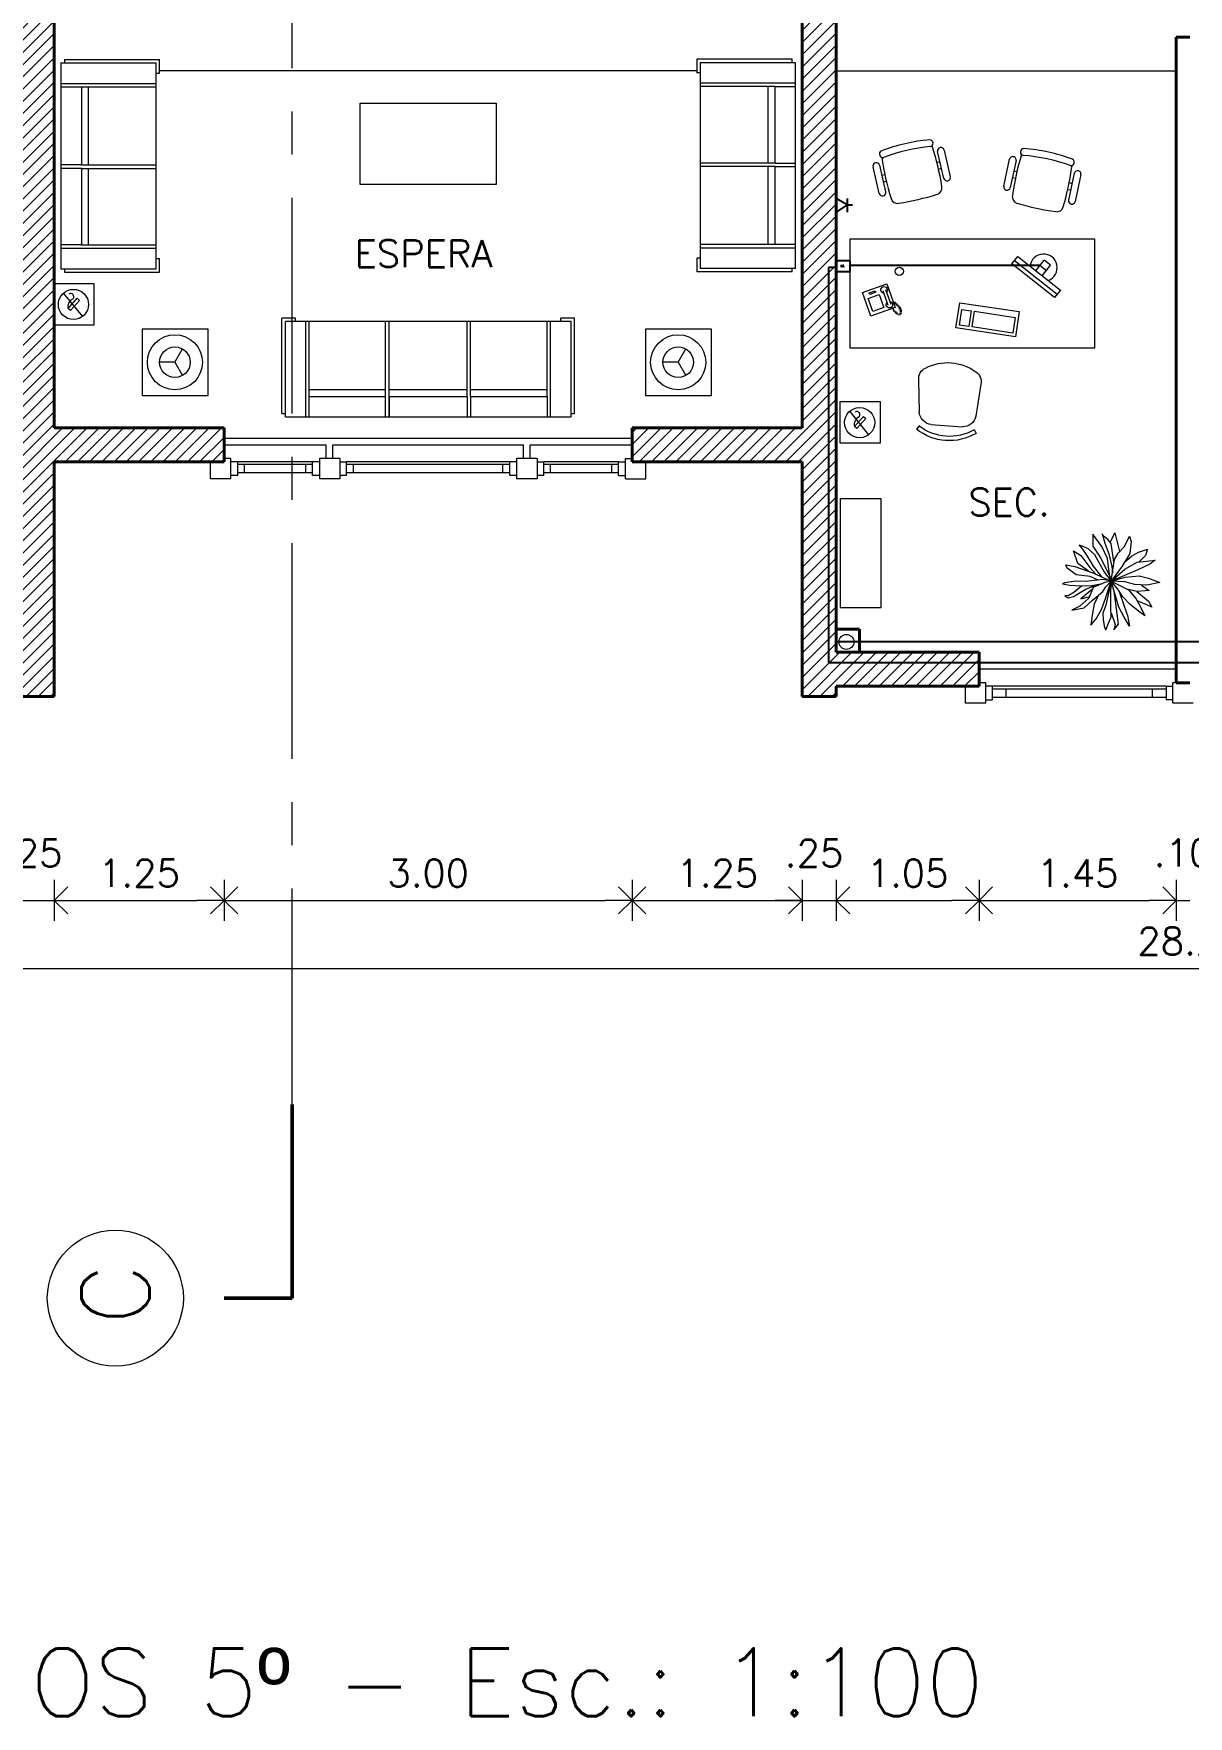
# Model space of a CAD drawing. Extents: x 1009 to 1343, y -172900 to 201.
# Drawn here: x 1315.26 to 1323.75, y 118.35 to 130.73 of the extents above; entities that cross this region are included whole.
import ezdxf

# ---------------------------------------------------------------- set-up
doc = ezdxf.new("R2010")
doc.units = 0
doc.header["$LTSCALE"] = 0.5
doc.linetypes.add('CENTER', pattern=[50.8, 31.75, -6.35, 6.35, -6.35])
doc.layers.get('0').update_dxf_attribs({"linetype": 'CONTINUOUS'})
doc.layers.get('Defpoints').update_dxf_attribs({"linetype": 'CONTINUOUS'})
for name, color, linetype, lineweight in [('Acotaciones', 9, 'CONTINUOUS', 9), ('Carpintería', 55, 'CONTINUOUS', 20), ('Detalles .05', 243, 'CONTINUOUS', 5), ('Detalles 01', 8, 'CONTINUOUS', 9), ('Equipamiento movil', 33, 'CONTINUOUS', 9), ('Muros corte', 7, 'CONTINUOUS', 40), ('Punta 02', 11, 'CONTINUOUS', 20), ('Punta 05', 52, 'CONTINUOUS', 50), ('Sist. contra incendio', 1, 'CONTINUOUS', 18), ('Tratamiento pisos', 251, 'CONTINUOUS', 9)]:
    doc.layers.add(name, color=color, linetype=linetype, lineweight=lineweight)
doc.layers.add('Cableado', color=100, linetype='CONTINUOUS')
doc.layers.add('Electricidad', color=50, linetype='CONTINUOUS')
doc.styles.add('Texto 2 mm', font='simplex.shx', dxfattribs={"height": 0.2})
doc.styles.add('Texto 5 mm', font='simplex.shx', dxfattribs={"height": 0.5})
doc.dimstyles.new('Primera línea', dxfattribs={"dimscale": 0, "dimtxt": 0.2, "dimasz": 0.2, "dimexe": 0.15, "dimexo": 0, "dimgap": 0.1, "dimtad": 1, "dimzin": 4, "dimdsep": 46, "dimtxsty": 'Texto 2 mm', "dimblk": 'OPEN90', "dimcen": 2.5, "dimclrd": 256, "dimclre": 256, "dimclrt": 256, "dimadec": 0, "dimazin": 0, "dimtfac": 1, "dimtmove": 2, "dimatfit": 3, "dimldrblk": 'OPEN90', "dimfxl": 1, "dimtolj": 1, "dimtzin": 0, "dimlwd": -1, "dimlwe": -1, "dimarcsym": 0})
doc.dimstyles.new('Segunda línea', dxfattribs={"dimscale": 0, "dimtxt": 0.2, "dimasz": 0.2, "dimexe": 0.15, "dimexo": 0.5, "dimgap": 0.1, "dimtad": 1, "dimzin": 4, "dimdsep": 46, "dimtxsty": 'Texto 2 mm', "dimblk": 'OPEN90', "dimcen": 2.5, "dimclrd": 256, "dimclre": 256, "dimclrt": 256, "dimadec": 0, "dimazin": 0, "dimtfac": 1, "dimtmove": 2, "dimatfit": 3, "dimldrblk": 'OPEN90', "dimfxl": 1, "dimtolj": 1, "dimtzin": 0, "dimlwd": -1, "dimlwe": -1, "dimarcsym": 0})

# ---------------------------------------------------------------- blocks, each defined once
blk = doc.blocks.new('Velador planta')
for q in [(-4.33, 2.5), (4.33, 2.5), (0, -5)]:
    blk.add_line((0, 0), q)
for radius in [9, 5]:
    blk.add_circle((0, 0), radius)
blk = doc.blocks.new('Treei')
for p, q in [((-2.15, 4.1), (-3.71, 4.62)), ((-3.71, 4.62), (-3.16, 3.73)), ((-1.6, 5.41), (-2.01, 5.58)), ((-2.01, 5.58), (-1.8, 4.47)), ((-1.8, 4.47), (-1.02, 2.25)), ((-0.75, 4.27), (-1.6, 5.41)), ((-0.56, 2.57), (-0.75, 4.27)), ((0.01, 4.32), (0.22, 5.68)), ((0.06, 3.09), (0.01, 4.32)), ((0.22, 5.68), (0.34, 5.97)), ((0.34, 5.97), (0.52, 5.11)), ((0.52, 5.11), (0.61, 3.71)), ((0.61, 3.58), (1.42, 4.57)), ((1.92, 4.62), (1.05, 3.19)), ((1.42, 4.57), (1.81, 5.28)), ((1.81, 5.28), (1.78, 5.7)), ((1.78, 5.7), (2.06, 5.28)), ((2.06, 5.28), (1.92, 4.62)), ((3.12, 3.85), (3.58, 4.84)), ((3.58, 4.84), (3.3, 3.31)), ((-5.76, 2.23), (-4.31, 2.25)), ((-4.26, 1.14), (-5.76, 2.23)), ((-3.94, 3.46), (-4.45, 3.93)), ((-4.45, 3.93), (-4.03, 2.89)), ((-4.31, 2.25), (-2.93, 1.32)), ((-4.03, 2.89), (-3.28, 2.03)), ((-3.05, 2.89), (-3.94, 3.46)), ((-3.16, 3.73), (-1.67, 2.62)), ((-1.83, 2.15), (-3.05, 2.89)), ((-1.21, 2.79), (-2.15, 4.1)), ((-0.51, 1.14), (-1.83, 2.15)), ((-1.67, 2.62), (-0.88, 1.91)), ((-1.02, 2.25), (0.03, -0.03)), ((-0.11, 1.56), (-0.56, 2.57)), ((-0.17, 1), (0.06, 3.09)), ((0.2, 0.77), (0.8, 2.18)), ((0.57, 2.38), (0.31, 1.05)), ((1.05, 3.19), (0.44, 1.74)), ((0.61, 3.71), (0.57, 2.38)), ((0.8, 2.18), (2.11, 2.72)), ((0.96, 2.25), (2.2, 3.73)), ((1.69, 1.48), (2.82, 2.08)), ((2.2, 3.73), (1.92, 2.62)), ((2.36, 2.28), (1.99, 1.81)), ((2.11, 2.72), (3.12, 3.85)), ((3.3, 3.31), (2.36, 2.28)), ((2.82, 2.08), (4.22, 2.33)), ((4.22, 2.33), (5.46, 2.47)), ((5.46, 2.47), (4.64, 1.81)), ((-4.76, 0.09), (-5.92, -0.48)), ((-5.51, 0.92), (-5.8, 1.09)), ((-5.8, 1.09), (-4.68, 0.77)), ((-5.12, 0.4), (-5.51, 0.92)), ((-4.61, -0.04), (-5.12, 0.4)), ((-4.68, 0.77), (-3.34, 0.26)), ((-2.77, 0.45), (-4.26, 1.14)), ((-3.34, 0.26), (-1.78, -0.09)), ((-3.28, 2.03), (-2.08, 1.39)), ((-2.93, 1.32), (-0.51, 0.11)), ((-0.77, 0.18), (-2.77, 0.45)), ((-2.08, 1.39), (-1.04, 0.82)), ((-1.04, 0.82), (0.03, -0.03)), ((0.03, -0.03), (-0.77, 0.18)), ((0.03, -0.03), (-0.17, 1)), ((0.03, -0.03), (0.2, 0.77)), ((2.04, 0.65), (0.03, -0.03)), ((0.7, 0.63), (0.03, -0.03)), ((0.03, -0.03), (2.96, 0.63)), ((1.85, 0.03), (0.03, -0.03)), ((1.28, 1.02), (0.7, 0.63)), ((1.99, 1.81), (1.28, 1.02)), ((3.28, 0.01), (1.85, 0.03)), ((2.73, 0.9), (2.04, 0.65)), ((3.51, 1.17), (2.73, 0.9)), ((2.96, 0.63), (3.97, 1)), ((4.41, -0.01), (3.28, 0.01)), ((4.64, 1.81), (3.51, 1.17)), ((3.97, 1), (4.77, 0.95)), ((5.39, 0.4), (4.41, -0.01)), ((4.77, 0.95), (5.72, 0.8)), ((6.02, 0.65), (5.39, 0.4)), ((5.72, 0.8), (6.02, 0.65)), ((-5.92, -0.48), (-3.64, -1.03)), ((-4.26, -1.67), (-5.51, -2.28)), ((-2.36, -0.36), (-4.61, -0.04)), ((-3.44, -0.9), (-4.26, -1.67)), ((-2.65, -0.43), (-3.44, -0.9)), ((-3.37, -2.31), (-1.83, -1.37)), ((-2.28, -1.64), (-3.05, -2.53)), ((-1.34, -0.24), (-2.65, -0.43)), ((-1.46, -1.72), (-2.33, -3.24)), ((-1.83, -1.37), (0.03, -0.03)), ((-1.78, -0.09), (-0.95, -0.18)), ((0.03, -0.03), (-1.46, -1.72)), ((-1.39, -3.32), (0.03, -0.03)), ((0.03, -0.03), (-1.34, -0.24)), ((-0.47, -1.76), (-0.63, -3.46)), ((0.03, -0.03), (-0.47, -1.76)), ((0.11, -1.72), (0.03, -0.03)), ((0.03, -0.03), (1.07, -2.16)), ((1, -0.83), (0.03, -0.03)), ((3.21, -0.98), (0.03, -0.03)), ((0.45, -2.92), (0.11, -1.72)), ((1.97, -1.44), (1, -0.83)), ((4.06, -0.75), (1.24, -0.39)), ((1.31, -1.02), (3.1, -1.64)), ((2.93, -2.41), (1.97, -1.44)), ((3.1, -1.64), (4.24, -2.04)), ((4.47, -1.62), (3.21, -0.98)), ((3.92, 0), (5.37, -0.51)), ((5.3, -0.93), (4.06, -0.75)), ((4.24, -2.04), (5.56, -2.28)), ((5.56, -2.28), (4.47, -1.62)), ((6.02, -0.34), (5.3, -0.93)), ((5.37, -0.51), (6.02, -0.34)), ((-5.51, -2.28), (-4.86, -2.48)), ((-4.86, -2.48), (-3.37, -2.31)), ((-3.55, -3.37), (-3.92, -4.48)), ((-3.05, -2.53), (-3.55, -3.37)), ((-3.16, -4.25), (-2.38, -3.46)), ((-2.33, -3.24), (-2.56, -5.44)), ((-2.06, -4.77), (-1.39, -3.32)), ((-0.63, -3.46), (-0.35, -4.6)), ((0.5, -4.43), (0.45, -2.92)), ((0.5, -3.74), (1.19, -4.72)), ((1.3, -3.19), (1.03, -2.11)), ((1.07, -2.16), (2.15, -3.07)), ((1.19, -4.72), (1.28, -3.19)), ((1.28, -3.19), (2.47, -4.62)), ((2.15, -3.07), (3.12, -3.59)), ((2.93, -4.4), (2.43, -3.22)), ((3.85, -3.54), (2.93, -2.41)), ((3.12, -3.59), (4.27, -4.18)), ((4.27, -4.18), (3.85, -3.54)), ((-3.92, -4.48), (-3.16, -4.25)), ((-2.56, -5.44), (-2.06, -4.77)), ((-0.35, -4.6), (0.2, -6.03)), ((0.2, -6.03), (0.5, -4.43)), ((2.47, -4.62), (3.23, -5.02)), ((3.23, -5.02), (2.93, -4.4))]:
    blk.add_line(p, q)
blk = doc.blocks.new('TELEFONO')
at = {"layer": 'Detalles .05'}
for p, q in [((0.139, 0.134), (-0.098, 0.134)), ((-0.098, 0.134), (-0.098, -0.099)), ((-0.071, 0.089), (-0.071, -0.055)), ((-0.043, 0.089), (-0.043, -0.055)), ((0.108, 0.063), (0, 0.063)), ((0, 0.063), (0, -0.063)), ((0.081, 0.108), (0.023, 0.108)), ((0.023, 0.108), (0.023, 0.094)), ((0.023, 0.094), (0.081, 0.094)), ((0.027, 0.041), (0.027, 0.041)), ((0.027, 0.014), (0.027, 0.014)), ((0.054, 0.041), (0.054, 0.041)), ((0.054, 0.014), (0.054, 0.014)), ((0.081, 0.094), (0.081, 0.108)), ((0.081, 0.041), (0.081, 0.041)), ((0.081, 0.014), (0.081, 0.014)), ((0.108, -0.063), (0.108, 0.063)), ((0.139, -0.099), (0.139, 0.134)), ((-0.129, -0.104), (-0.147, -0.11)), ((-0.129, -0.116), (-0.147, -0.121)), ((-0.129, -0.127), (-0.147, -0.133)), ((-0.129, -0.139), (-0.147, -0.145)), ((-0.124, -0.093), (-0.141, -0.098)), ((-0.124, -0.15), (-0.141, -0.156)), ((-0.118, -0.081), (-0.135, -0.087)), ((-0.112, -0.07), (-0.129, -0.075)), ((-0.106, -0.058), (-0.124, -0.064)), ((-0.101, -0.047), (-0.118, -0.052)), ((-0.083, -0.145), (-0.101, -0.15)), ((-0.098, -0.099), (0.139, -0.099)), ((-0.078, -0.133), (-0.095, -0.139)), ((-0.072, -0.121), (-0.089, -0.127)), ((-0.067, -0.083), (-0.078, -0.116)), ((0, -0.063), (0.108, -0.063)), ((0.027, -0.013), (0.027, -0.013)), ((0.027, -0.04), (0.027, -0.04)), ((0.054, -0.013), (0.054, -0.013)), ((0.054, -0.04), (0.054, -0.04)), ((0.081, -0.013), (0.081, -0.013)), ((0.081, -0.04), (0.081, -0.04)), ((-0.118, -0.162), (-0.135, -0.168)), ((-0.104, -0.17), (-0.122, -0.176)), ((-0.089, -0.156), (-0.106, -0.162))]:
    blk.add_line(p, q, dxfattribs=at)
for centre, start, end in [((-0.057, 0.089), 298.4915, 241.5085), ((-0.057, -0.055), 118.4915, 61.5085)]:
    blk.add_arc(centre, 0.0302, start, end, dxfattribs=at)
blk = doc.blocks.new('RECTANG')
for p, q in [((1, 1), (0, 1)), ((0, 1), (0, 0)), ((1, 0), (1, 1)), ((0, 0), (1, 0))]:
    blk.add_line(p, q)
blk = doc.blocks.new('KEYBOARD', base_point=(60, 294))
for p, xscale, yscale, zscale in [((60, 294), 19, 8, 19), ((61, 295), 13, 5, 13), ((75, 295), 3, 5, 3)]:
    blk.add_blockref('RECTANG', p, dxfattribs=dict(xscale=xscale, yscale=yscale, zscale=zscale))
blk = doc.blocks.new('silla compu')
for p, q in [((-0.198, 0.131), (-0.215, -0.107)), ((0.255, 0.058), (0.197, -0.173)), ((-0.225, -0.207), (-0.247, -0.23)), ((0.092, -0.242), (-0.137, -0.206)), ((0.175, -0.271), (0.188, -0.3))]:
    blk.add_line(p, q)
for centre, radius, start, end in [((-0.105, 0.124), 0.0936, 112.4967, 175.8734), ((-0.005, -0.116), 0.354, 49.3107, 112.4967), ((0.175, 0.085), 0.0838, 341.6928, 53.5518), ((-0.122, -0.113), 0.0936, 175.8734, 260.9037), ((0.022, 0.055), 0.392, 226.6455, 295.1618), ((0.022, 0.055), 0.361, 226.6972, 295.1102), ((0.098, -0.138), 0.105, 266.1879, 340.6498)]:
    blk.add_arc(centre, radius, start, end)
blk = doc.blocks.new('_Open90')
at = {"color": 0, "linetype": 'ByBlock', "lineweight": -2}
for p, q in [((0, 0), (-1, 0)), ((-0.5, 0.5), (0, 0)), ((0, 0), (-0.5, -0.5))]:
    blk.add_line(p, q, dxfattribs=at)
blk = doc.blocks.new('*D133')
at = {"layer": 'Acotaciones', "transparency": 16777216}
for p, q in [((1315.41, 124.505), (1315.41, 124.205)), ((1316.66, 124.505), (1316.66, 124.205)), ((1315.61, 124.355), (1316.46, 124.355))]:
    blk.add_line(p, q, dxfattribs=at)
at = {"layer": 'Defpoints', "color": 0, "transparency": 16777216}
for p in [(1315.41, 124.505), (1316.66, 124.505), (1316.66, 124.355)]:
    blk.add_point(p, dxfattribs=at)
at = {"layer": 'Acotaciones', "transparency": 16777216, "xscale": 0.2, "yscale": 0.2, "zscale": 0.2, "rotation": 180}
blk.add_blockref('_Open90', (1315.41, 124.355), dxfattribs=at)
at = {"layer": 'Acotaciones', "transparency": 16777216, "xscale": 0.2, "yscale": 0.2, "zscale": 0.2}
blk.add_blockref('_Open90', (1316.66, 124.355), dxfattribs=at)
at = {"layer": 'Acotaciones', "transparency": 16777216, "insert": (1316.035, 124.555), "char_height": 0.2, "attachment_point": 5, "style": 'Texto 2 mm'}
blk.add_mtext('\\A1;1.25', dxfattribs=at)
blk = doc.blocks.new('*D134')
at = {"layer": 'Acotaciones', "transparency": 16777216}
for p, q in [((1316.66, 124.505), (1316.66, 124.205)), ((1319.66, 124.505), (1319.66, 124.205)), ((1316.86, 124.355), (1319.46, 124.355))]:
    blk.add_line(p, q, dxfattribs=at)
at = {"layer": 'Defpoints', "color": 0, "transparency": 16777216}
for p in [(1316.66, 124.505), (1319.66, 124.505), (1319.66, 124.355)]:
    blk.add_point(p, dxfattribs=at)
at = {"layer": 'Acotaciones', "transparency": 16777216, "xscale": 0.2, "yscale": 0.2, "zscale": 0.2, "rotation": 180}
blk.add_blockref('_Open90', (1316.66, 124.355), dxfattribs=at)
at = {"layer": 'Acotaciones', "transparency": 16777216, "xscale": 0.2, "yscale": 0.2, "zscale": 0.2}
blk.add_blockref('_Open90', (1319.66, 124.355), dxfattribs=at)
at = {"layer": 'Acotaciones', "transparency": 16777216, "insert": (1318.16, 124.555), "char_height": 0.2, "attachment_point": 5, "style": 'Texto 2 mm'}
blk.add_mtext('\\A1;3.00', dxfattribs=at)
blk = doc.blocks.new('*D135')
at = {"layer": 'Acotaciones', "transparency": 16777216}
for p, q in [((1319.66, 124.505), (1319.66, 124.205)), ((1320.91, 124.505), (1320.91, 124.205)), ((1319.86, 124.355), (1320.71, 124.355))]:
    blk.add_line(p, q, dxfattribs=at)
at = {"layer": 'Defpoints', "color": 0, "transparency": 16777216}
for p in [(1319.66, 124.505), (1320.91, 124.505), (1320.91, 124.355)]:
    blk.add_point(p, dxfattribs=at)
at = {"layer": 'Acotaciones', "transparency": 16777216, "xscale": 0.2, "yscale": 0.2, "zscale": 0.2, "rotation": 180}
blk.add_blockref('_Open90', (1319.66, 124.355), dxfattribs=at)
at = {"layer": 'Acotaciones', "transparency": 16777216, "xscale": 0.2, "yscale": 0.2, "zscale": 0.2}
blk.add_blockref('_Open90', (1320.91, 124.355), dxfattribs=at)
at = {"layer": 'Acotaciones', "transparency": 16777216, "insert": (1320.285, 124.555), "char_height": 0.2, "attachment_point": 5, "style": 'Texto 2 mm'}
blk.add_mtext('\\A1;1.25', dxfattribs=at)
blk = doc.blocks.new('*D136')
at = {"layer": 'Acotaciones', "transparency": 16777216}
for p, q in [((1321.16, 124.505), (1321.16, 124.205)), ((1322.21, 124.505), (1322.21, 124.205)), ((1321.36, 124.355), (1322.01, 124.355))]:
    blk.add_line(p, q, dxfattribs=at)
at = {"layer": 'Defpoints', "color": 0, "transparency": 16777216}
for p in [(1321.16, 124.505), (1322.21, 124.505), (1322.21, 124.355)]:
    blk.add_point(p, dxfattribs=at)
at = {"layer": 'Acotaciones', "transparency": 16777216, "xscale": 0.2, "yscale": 0.2, "zscale": 0.2, "rotation": 180}
blk.add_blockref('_Open90', (1321.16, 124.355), dxfattribs=at)
at = {"layer": 'Acotaciones', "transparency": 16777216, "xscale": 0.2, "yscale": 0.2, "zscale": 0.2}
blk.add_blockref('_Open90', (1322.21, 124.355), dxfattribs=at)
at = {"layer": 'Acotaciones', "transparency": 16777216, "insert": (1321.685, 124.555), "char_height": 0.2, "attachment_point": 5, "style": 'Texto 2 mm'}
blk.add_mtext('\\A1;1.05', dxfattribs=at)
blk = doc.blocks.new('*D137')
at = {"layer": 'Acotaciones', "transparency": 16777216}
for p, q in [((1322.21, 124.505), (1322.21, 124.205)), ((1323.66, 124.505), (1323.66, 124.205)), ((1322.41, 124.355), (1323.46, 124.355))]:
    blk.add_line(p, q, dxfattribs=at)
at = {"layer": 'Defpoints', "color": 0, "transparency": 16777216}
for p in [(1322.21, 124.505), (1323.66, 124.505), (1323.66, 124.355)]:
    blk.add_point(p, dxfattribs=at)
at = {"layer": 'Acotaciones', "transparency": 16777216, "xscale": 0.2, "yscale": 0.2, "zscale": 0.2, "rotation": 180}
blk.add_blockref('_Open90', (1322.21, 124.355), dxfattribs=at)
at = {"layer": 'Acotaciones', "transparency": 16777216, "xscale": 0.2, "yscale": 0.2, "zscale": 0.2}
blk.add_blockref('_Open90', (1323.66, 124.355), dxfattribs=at)
at = {"layer": 'Acotaciones', "transparency": 16777216, "insert": (1322.935, 124.555), "char_height": 0.2, "attachment_point": 5, "style": 'Texto 2 mm'}
blk.add_mtext('\\A1;1.45', dxfattribs=at)
blk = doc.blocks.new('*D146')
at = {"layer": 'Acotaciones', "transparency": 16777216}
for p, q in [((1309.66, 124.005), (1309.66, 123.705)), ((1337.86, 124.005), (1337.86, 123.705)), ((1309.86, 123.855), (1337.66, 123.855))]:
    blk.add_line(p, q, dxfattribs=at)
at = {"layer": 'Defpoints', "color": 0, "transparency": 16777216}
for p in [(1309.66, 124.505), (1337.86, 124.505), (1337.86, 123.855)]:
    blk.add_point(p, dxfattribs=at)
at = {"layer": 'Acotaciones', "transparency": 16777216, "xscale": 0.2, "yscale": 0.2, "zscale": 0.2, "rotation": 180}
blk.add_blockref('_Open90', (1309.66, 123.855), dxfattribs=at)
at = {"layer": 'Acotaciones', "transparency": 16777216, "xscale": 0.2, "yscale": 0.2, "zscale": 0.2}
blk.add_blockref('_Open90', (1337.86, 123.855), dxfattribs=at)
at = {"layer": 'Acotaciones', "transparency": 16777216, "insert": (1323.76, 124.055), "char_height": 0.2, "attachment_point": 5, "style": 'Texto 2 mm'}
blk.add_mtext('\\A1;28.20', dxfattribs=at)
blk = doc.blocks.new('Silla 1')
at = {"layer": 'Equipamiento movil'}
for p, q in [((-0.113, 0.266), (0.03, 0.409)), ((0.064, 0.375), (-0.079, 0.232)), ((-0.025, 0.286), (-0.009, 0.269)), ((0.01, 0.321), (0.027, 0.305)), ((0.232, -0.079), (0.375, 0.064)), ((0.409, 0.03), (0.266, -0.113)), ((0.305, 0.027), (0.321, 0.01)), ((0.269, -0.009), (0.286, -0.025))]:
    blk.add_line(p, q, dxfattribs=at)
for centre, radius, start, end in [((1.406, -1.127), 1.988, 130.2245, 139.1817), ((0.047, 0.392), 0.0242, 315, 135), ((0.147, 0.396), 0.0255, 61.3631, 224.3749), ((-0.654, -0.654), 1.296, 37.1584, 52.8416), ((-0.651, -0.651), 1.342, 37.131, 52.869), ((-0.096, 0.249), 0.0242, 135, 315), ((-0.061, 0.139), 0.0505, 139.1817, 220.8183), ((0.396, 0.147), 0.0255, 225.6251, 28.6369), ((1.406, 1.406), 1.988, 220.8183, 229.1817), ((-1.127, 1.406), 1.988, 310.8183, 319.7755), ((0.392, 0.047), 0.0242, 315, 135), ((0.139, -0.061), 0.0505, 229.1817, 310.8183), ((0.249, -0.096), 0.0242, 135, 315)]:
    blk.add_arc(centre, radius, start, end, dxfattribs=at)

msp = doc.modelspace()

# ---------------------------------------------------------------- hatches: boundary and pattern name
at = {"layer": 'Detalles 01'}
h = msp.add_hatch(dxfattribs=at)
h.set_pattern_fill('ANSI31,_O', color=256, scale=0.02)
h.set_pattern_definition([(45, (95.013894, 13.64954), (-0.0449012806, 0.0449012806), [])])
h.paths.add_polyline_path([(1316.66, 127.83), (1315.41, 127.83), (1315.41, 130.855), (1315.16, 130.855), (1315.16, 126.18), (1314.11, 126.18), (1314.11, 125.93), (1315.16, 125.93), (1315.16, 125.855), (1315.41, 125.855), (1315.41, 127.58), (1316.66, 127.58)])
h.paths.add_polyline_path([(1321.16, 130.855), (1320.91, 130.855), (1320.91, 127.83), (1319.66, 127.83), (1319.66, 127.58), (1320.91, 127.58), (1320.91, 125.855), (1321.16, 125.855), (1321.16, 125.93), (1322.21, 125.93), (1322.21, 126.18), (1321.16, 126.18)])

# ---------------------------------------------------------------- linework, layer by layer
at = {"layer": 'Acotaciones'}
for p, q in [((1315.16, 124.355), (1315.66, 124.355)), ((1320.66, 124.355), (1321.16, 124.355)), ((1323.66, 124.355), (1323.76, 124.355))]:
    msp.add_line(p, q, dxfattribs=at)
at = {"layer": 'Cableado'}
for p, q in [((1321.104, 129.013), (1321.104, 126.105)), ((1321.104, 129.013), (1321.16, 129.013)), ((1322.659, 129.025), (1321.26, 129.025)), ((1321.104, 126.105), (1327.704, 126.105))]:
    msp.add_line(p, q, dxfattribs=at)
msp.add_lwpolyline([(1321.16, 129.061), (1321.259, 129.061), (1321.259, 128.977), (1321.16, 128.977)], close=True, dxfattribs=at)
at = {"layer": 'Carpintería'}
for p, q in [((1316.71, 127.605), (1316.66, 127.605)), ((1316.71, 127.455), (1316.71, 127.605)), ((1317.51, 127.605), (1317.36, 127.605)), ((1317.36, 127.605), (1317.36, 127.455)), ((1317.51, 127.605), (1317.51, 127.455)), ((1318.96, 127.605), (1318.81, 127.605)), ((1318.81, 127.605), (1318.81, 127.455)), ((1318.96, 127.605), (1318.96, 127.455)), ((1319.61, 127.455), (1319.61, 127.605)), ((1319.61, 127.605), (1319.66, 127.605)), ((1316.56, 127.455), (1316.56, 127.58)), ((1316.76, 127.58), (1316.71, 127.58)), ((1316.76, 127.48), (1316.71, 127.48)), ((1316.76, 127.48), (1316.76, 127.58)), ((1317.31, 127.56), (1316.76, 127.56)), ((1317.31, 127.5), (1316.76, 127.5)), ((1316.81, 127.5), (1316.81, 127.56)), ((1317.26, 127.5), (1317.26, 127.56)), ((1317.31, 127.48), (1317.31, 127.58)), ((1317.36, 127.58), (1317.31, 127.58)), ((1317.36, 127.48), (1317.31, 127.48)), ((1317.51, 127.58), (1317.56, 127.58)), ((1317.56, 127.48), (1317.51, 127.48)), ((1317.56, 127.48), (1317.56, 127.58)), ((1318.76, 127.56), (1317.56, 127.56)), ((1318.76, 127.5), (1317.56, 127.5)), ((1317.61, 127.5), (1317.61, 127.56)), ((1318.71, 127.5), (1318.71, 127.56)), ((1318.81, 127.58), (1318.76, 127.58)), ((1318.76, 127.48), (1318.76, 127.58)), ((1318.81, 127.48), (1318.76, 127.48)), ((1318.96, 127.58), (1319.01, 127.58)), ((1319.01, 127.48), (1318.96, 127.48)), ((1319.01, 127.48), (1319.01, 127.58)), ((1319.56, 127.56), (1319.01, 127.56)), ((1319.56, 127.5), (1319.01, 127.5)), ((1319.06, 127.5), (1319.06, 127.56)), ((1319.51, 127.5), (1319.51, 127.56)), ((1319.56, 127.48), (1319.56, 127.58)), ((1319.56, 127.58), (1319.61, 127.58)), ((1319.56, 127.48), (1319.61, 127.48)), ((1319.76, 127.455), (1319.76, 127.58)), ((1316.71, 127.455), (1316.56, 127.455)), ((1317.51, 127.455), (1317.36, 127.455)), ((1318.96, 127.455), (1318.81, 127.455)), ((1319.61, 127.455), (1319.76, 127.455)), ((1322.11, 125.805), (1322.11, 125.93)), ((1322.26, 125.955), (1322.21, 125.955)), ((1322.26, 125.805), (1322.26, 125.955)), ((1322.31, 125.93), (1322.26, 125.93)), ((1322.31, 125.83), (1322.31, 125.93)), ((1322.31, 125.91), (1323.585, 125.91)), ((1322.41, 125.85), (1322.41, 125.91)), ((1323.485, 125.85), (1323.485, 125.91)), ((1323.585, 125.93), (1323.585, 125.83)), ((1323.585, 125.93), (1323.635, 125.93)), ((1323.635, 125.805), (1323.635, 125.955)), ((1323.66, 125.955), (1323.635, 125.955)), ((1322.26, 125.805), (1322.11, 125.805)), ((1322.26, 125.83), (1322.31, 125.83)), ((1322.31, 125.85), (1323.585, 125.85)), ((1323.635, 125.83), (1323.585, 125.83)), ((1323.785, 125.805), (1323.635, 125.805))]:
    msp.add_line(p, q, dxfattribs=at)
at = {"layer": 'Detalles 01', "linetype": 'CENTER', "ltscale": 0.1}
msp.add_line((1317.16, 122.855), (1317.16, 133.364), dxfattribs=at)
at = {"layer": 'Detalles 01'}
for p, q in [((1316.66, 127.755), (1319.66, 127.755)), ((1316.66, 127.705), (1317.41, 127.705)), ((1317.41, 127.605), (1317.41, 127.705)), ((1317.46, 127.605), (1317.46, 127.705)), ((1317.46, 127.705), (1318.86, 127.705)), ((1318.86, 127.605), (1318.86, 127.705)), ((1318.91, 127.605), (1318.91, 127.705)), ((1318.91, 127.705), (1319.66, 127.705)), ((1317.31, 127.58), (1316.76, 127.58)), ((1318.76, 127.58), (1317.56, 127.58)), ((1319.56, 127.58), (1319.01, 127.58)), ((1323.66, 126.105), (1322.21, 126.105)), ((1323.66, 126.055), (1322.21, 126.055)), ((1323.585, 125.93), (1322.31, 125.93))]:
    msp.add_line(p, q, dxfattribs=at)
msp.add_circle((1321.235, 126.256), 0.055, dxfattribs=at)
at = {"layer": 'Electricidad'}
for p, q in [((1321.24, 129.47), (1321.16, 129.518)), ((1321.24, 129.47), (1321.16, 129.417)), ((1321.24, 129.518), (1321.24, 129.416)), ((1321.24, 129.47), (1321.28, 129.47)), ((1321.16, 126.256), (1321.16, 129.417)), ((1326.66, 126.255), (1321.16, 126.256))]:
    msp.add_line(p, q, dxfattribs=at)
msp.add_lwpolyline([(1321.16, 129.417), (1321.16, 129.518)], dxfattribs=at)
at = {"layer": 'Equipamiento movil', "ltscale": 0.009}
for p, q in [((1315.46, 130.514), (1315.46, 129.001)), ((1315.46, 130.514), (1316.16, 130.514)), ((1315.485, 130.539), (1316.185, 130.539)), ((1315.485, 130.539), (1315.485, 130.514)), ((1316.16, 129.151), (1316.16, 130.514)), ((1316.16, 130.364), (1316.16, 130.514)), ((1316.185, 130.439), (1316.185, 130.539)), ((1320.835, 130.541), (1320.135, 130.541)), ((1320.135, 130.541), (1320.135, 130.441)), ((1320.86, 130.516), (1320.16, 130.516)), ((1320.16, 130.516), (1320.16, 130.366)), ((1320.835, 130.516), (1320.835, 130.541)), ((1320.86, 129.003), (1320.86, 130.516)), ((1315.46, 130.364), (1316.16, 130.364)), ((1315.46, 130.339), (1316.16, 130.339)), ((1315.61, 130.339), (1315.61, 129.764)), ((1315.66, 130.339), (1315.66, 129.764)), ((1316.16, 130.439), (1316.185, 130.439)), ((1320.16, 130.441), (1320.135, 130.441)), ((1320.16, 130.366), (1320.16, 129.003)), ((1320.86, 130.366), (1320.16, 130.366)), ((1320.71, 130.341), (1320.16, 130.341)), ((1320.66, 129.778), (1320.66, 130.341)), ((1320.71, 129.778), (1320.71, 130.341)), ((1320.71, 130.341), (1320.86, 130.341)), ((1315.61, 129.764), (1315.46, 129.764)), ((1315.61, 129.739), (1315.46, 129.739)), ((1315.61, 129.764), (1316.16, 129.764)), ((1315.61, 129.739), (1315.61, 129.176)), ((1315.61, 129.739), (1316.16, 129.739)), ((1315.61, 129.739), (1316.16, 129.739)), ((1315.66, 129.739), (1315.66, 129.176)), ((1320.71, 129.778), (1320.16, 129.778)), ((1320.71, 129.778), (1320.16, 129.778)), ((1320.71, 129.753), (1320.16, 129.753)), ((1320.66, 129.178), (1320.66, 129.753)), ((1320.71, 129.778), (1320.86, 129.778)), ((1320.71, 129.753), (1320.86, 129.753)), ((1320.71, 129.178), (1320.71, 129.753)), ((1315.61, 129.176), (1315.46, 129.176)), ((1315.46, 129.151), (1316.16, 129.151)), ((1315.61, 129.176), (1316.16, 129.176)), ((1316.16, 129.001), (1316.16, 129.151)), ((1320.86, 129.178), (1320.16, 129.178)), ((1320.86, 129.153), (1320.16, 129.153)), ((1320.16, 129.153), (1320.16, 129.003)), ((1315.46, 129.001), (1316.16, 129.001)), ((1315.485, 129.001), (1315.485, 128.976)), ((1315.485, 128.976), (1316.185, 128.976)), ((1316.16, 129.076), (1316.185, 129.076)), ((1316.185, 128.976), (1316.185, 129.076)), ((1320.135, 129.078), (1320.135, 128.978)), ((1320.16, 129.078), (1320.135, 129.078)), ((1320.835, 128.978), (1320.135, 128.978)), ((1320.86, 129.003), (1320.16, 129.003)), ((1320.835, 128.978), (1320.835, 129.003)), ((1317.085, 127.937), (1317.085, 128.637)), ((1317.185, 128.637), (1317.085, 128.637)), ((1317.11, 127.912), (1317.11, 128.612)), ((1317.26, 128.612), (1317.11, 128.612)), ((1319.06, 128.612), (1317.135, 128.612)), ((1317.185, 128.612), (1317.185, 128.637)), ((1317.26, 127.912), (1317.26, 128.612)), ((1317.285, 127.912), (1317.285, 128.612)), ((1317.847, 127.912), (1317.847, 128.612)), ((1317.872, 128.062), (1317.872, 128.612)), ((1317.872, 127.912), (1317.872, 128.612)), ((1317.872, 128.062), (1317.872, 128.612)), ((1318.447, 128.062), (1318.447, 128.612)), ((1318.472, 128.062), (1318.472, 128.612)), ((1318.472, 128.062), (1318.472, 128.612)), ((1319.035, 128.062), (1319.035, 128.612)), ((1319.06, 127.912), (1319.06, 128.612)), ((1319.21, 128.612), (1319.06, 128.612)), ((1319.235, 128.637), (1319.135, 128.637)), ((1319.135, 128.612), (1319.135, 128.637)), ((1319.21, 127.912), (1319.21, 128.612)), ((1319.235, 127.937), (1319.235, 128.637)), ((1317.285, 128.112), (1317.847, 128.112)), ((1317.872, 128.112), (1318.447, 128.112)), ((1318.472, 128.112), (1319.035, 128.112)), ((1317.285, 128.062), (1317.847, 128.062)), ((1317.872, 128.062), (1317.872, 127.912)), ((1317.872, 128.062), (1317.872, 127.912)), ((1317.872, 128.062), (1318.447, 128.062)), ((1318.447, 128.062), (1318.447, 127.912)), ((1318.472, 128.062), (1319.035, 128.062)), ((1318.472, 128.062), (1318.472, 127.912)), ((1319.035, 128.062), (1319.035, 127.912)), ((1317.085, 127.937), (1317.11, 127.937)), ((1317.11, 127.912), (1319.21, 127.912)), ((1319.21, 127.937), (1319.235, 127.937))]:
    msp.add_line(p, q, dxfattribs=at)
at = {"layer": 'Equipamiento movil'}
for p, q in [((1317.66, 129.619), (1317.66, 130.219)), ((1317.66, 130.219), (1318.66, 130.219)), ((1318.66, 130.219), (1318.66, 129.619)), ((1318.66, 129.619), (1317.66, 129.619)), ((1323.06, 129.219), (1321.26, 129.219)), ((1321.26, 129.219), (1321.26, 128.419)), ((1323.06, 128.419), (1323.06, 129.219)), ((1322.451, 129.036), (1322.494, 129.091)), ((1322.494, 129.091), (1322.809, 128.843)), ((1322.765, 128.788), (1322.451, 129.036)), ((1322.784, 128.812), (1322.47, 129.059)), ((1322.628, 128.986), (1322.689, 129.063)), ((1322.659, 129.025), (1322.706, 128.988)), ((1322.675, 128.949), (1322.736, 129.026)), ((1322.736, 129.026), (1322.689, 129.063)), ((1322.809, 128.843), (1322.765, 128.788)), ((1316.057, 128.555), (1316.057, 128.069)), ((1316.543, 128.555), (1316.057, 128.555)), ((1316.543, 128.069), (1316.543, 128.555)), ((1319.757, 128.555), (1319.757, 128.069)), ((1320.243, 128.555), (1319.757, 128.555)), ((1320.243, 128.069), (1320.243, 128.555)), ((1321.26, 128.419), (1323.06, 128.419)), ((1316.057, 128.069), (1316.543, 128.069)), ((1319.757, 128.069), (1320.243, 128.069)), ((1321.19, 127.308), (1321.19, 126.508)), ((1321.49, 127.308), (1321.19, 127.308)), ((1321.49, 126.508), (1321.49, 127.308)), ((1321.19, 126.508), (1321.49, 126.508))]:
    msp.add_line(p, q, dxfattribs=at)
msp.add_circle((1321.624, 128.982), 0.03, dxfattribs=at)
msp.add_arc((1322.684, 129.009), 0.1, 289.6916, 173.9196, dxfattribs=at)
at = {"layer": 'Muros corte'}
for p, q in [((1315.41, 127.83), (1315.41, 130.855)), ((1320.91, 130.855), (1320.91, 127.83)), ((1321.16, 130.855), (1321.16, 126.18)), ((1323.66, 125.955), (1323.66, 130.705)), ((1323.66, 130.705), (1323.76, 130.705)), ((1315.41, 127.83), (1316.66, 127.83)), ((1316.66, 127.83), (1316.66, 127.58)), ((1319.66, 127.58), (1319.66, 127.83)), ((1320.91, 127.83), (1319.66, 127.83)), ((1315.41, 127.58), (1316.66, 127.58)), ((1315.41, 125.855), (1315.41, 127.58)), ((1320.91, 127.58), (1319.66, 127.58)), ((1320.91, 127.58), (1320.91, 125.855)), ((1321.16, 126.35), (1321.33, 126.35)), ((1321.33, 126.18), (1321.33, 126.35)), ((1322.21, 126.18), (1321.16, 126.18)), ((1322.21, 125.93), (1322.21, 126.18)), ((1322.21, 125.93), (1321.16, 125.93)), ((1321.16, 125.93), (1321.16, 125.855)), ((1323.76, 125.955), (1323.66, 125.955)), ((1315.41, 125.855), (1315.16, 125.855)), ((1321.16, 125.855), (1320.91, 125.855))]:
    msp.add_line(p, q, dxfattribs=at)
at = {"layer": 'Punta 02'}
msp.add_circle((1315.86, 121.43), 0.5, dxfattribs=at)
at = {"layer": 'Punta 05'}
for p, q in [((1317.16, 122.855), (1317.16, 121.43)), ((1317.16, 121.43), (1316.66, 121.43))]:
    msp.add_line(p, q, dxfattribs=at)
at = {"layer": 'Sist. contra incendio'}
for p, q in [((1315.479, 128.819), (1315.618, 128.649)), ((1321.259, 127.95), (1321.398, 127.78))]:
    msp.add_line(p, q, dxfattribs=at)
at = {"layer": 'Sist. contra incendio', "color": 0}
for points in [[(1315.41, 128.891), (1315.703, 128.891), (1315.703, 128.586), (1315.41, 128.586)], [(1315.531, 128.693), (1315.514, 128.708), (1315.58, 128.783), (1315.597, 128.768)], [(1321.19, 128.023), (1321.483, 128.023), (1321.483, 127.717), (1321.19, 127.717)], [(1321.311, 127.825), (1321.294, 127.84), (1321.36, 127.915), (1321.377, 127.899)]]:
    msp.add_lwpolyline(points, close=True, dxfattribs=at)
at = {"layer": 'Sist. contra incendio'}
for centre in [(1315.552, 128.738), (1321.332, 127.869)]:
    msp.add_circle(centre, 0.111, dxfattribs=at)
at = {"layer": 'Sist. contra incendio', "color": 0}
for centre, radius, start, end in [((1315.571, 128.723), 0.0596, 117.3995, 194.4218), ((1315.531, 128.795), 0.0234, 303.3783, 123.3783), ((1321.351, 127.855), 0.0596, 117.3995, 194.4218), ((1321.311, 127.927), 0.0234, 303.3783, 123.3783)]:
    msp.add_arc(centre, radius, start, end, dxfattribs=at)
at = {"layer": 'Tratamiento pisos'}
for p, q in [((1320.135, 130.455), (1316.185, 130.455)), ((1321.16, 130.455), (1323.66, 130.455)), ((1325.81, 126.255), (1321.33, 126.255))]:
    msp.add_line(p, q, dxfattribs=at)

# ---------------------------------------------------------------- block references
at = {"layer": 'Detalles .05'}
for name, p, xscale, yscale, zscale, rotation in [('TELEFONO', (1321.493, 128.763), -0.8, 0.8, 0.8, 19.52463314566918), ('Treei', (1323.18, 126.704), -0.05970510000000001, 0.05970510000000001, 0.05970510000000001, 90)]:
    msp.add_blockref(name, p, dxfattribs=dict(at, xscale=xscale, yscale=yscale, zscale=zscale, rotation=rotation))
at = {"layer": 'Equipamiento movil'}
for p, rotation in [((1321.762, 129.51), 58.14892968003405), ((1322.631, 129.446), 32.78597650468924)]:
    msp.add_blockref('Silla 1', p, dxfattribs=dict(at, rotation=rotation))
for name, p, xscale, yscale, zscale, rotation in [('KEYBOARD', (1322.477, 128.501), -0.02326153846132684, 0.02326153846151868, 0.02326153846153847, 351.4219653329421), ('Velador planta', (1316.298, 128.313), 0.0225, 0.0225, 0.0225, 270), ('Velador planta', (1319.998, 128.313), 0.0225, 0.0225, 0.0225, 270)]:
    msp.add_blockref(name, p, dxfattribs=dict(at, xscale=xscale, yscale=yscale, zscale=zscale, rotation=rotation))
at = {"layer": 'Equipamiento movil', "xscale": -1, "rotation": 346.8178875390341}
msp.add_blockref('silla compu', (1322.001, 128.07), dxfattribs=at)

# ---------------------------------------------------------------- texts
at = {"layer": 'Acotaciones', "char_height": 0.2, "attachment_point": 5, "style": 'Texto 2 mm'}
for s, insert in [('.25', (1315.257, 124.703)), ('.25', (1320.997, 124.703)), ('\\A1;.10', (1323.71, 124.705))]:
    msp.add_mtext(s, dxfattribs=dict(at, insert=insert))
at = {"layer": 'Cableado', "insert": (1321.191, 129.028), "char_height": 0.0159, "attachment_point": 1, "style": 'Texto 5 mm'}
msp.add_mtext_dynamic_manual_height_columns('RS', width=19.34546, gutter_width=2.5, heights=[0], dxfattribs=at)
at = {"layer": 'Punta 02', "char_height": 0.2, "attachment_point": 1, "style": 'Texto 2 mm'}
for s, insert, width in [('ESPERA', (1317.619, 129.212), 1.0557), ('SEC.', (1322.13, 127.384), 0.60596)]:
    msp.add_mtext(s, dxfattribs=dict(at, insert=insert, width=width))
at = {"layer": 'Punta 05', "insert": (1316.11, 121.232), "char_height": 0.5, "width": 0.3999, "attachment_point": 7, "rotation": 90, "style": 'Texto 5 mm'}
msp.add_mtext('C', dxfattribs=at)
at = {"layer": 'Punta 05', "insert": (1309.664, 118.854), "char_height": 0.5, "width": 17.24555, "attachment_point": 1, "style": 'Texto 5 mm'}
msp.add_mtext('PLANTA TIPO PISOS 5º - Esc.: 1:100', dxfattribs=at)

# ---------------------------------------------------------------- dimensions: what is measured, and where the dimension line sits
at = {"layer": 'Acotaciones'}
for base, p1, p2, dimstyle, picture, middle in [((1316.66, 124.355), (1315.41, 124.505), (1316.66, 124.505), 'Primera línea', '*D133', (1316.035, 124.555)), ((1319.66, 124.355), (1316.66, 124.505), (1319.66, 124.505), 'Primera línea', '*D134', (1318.16, 124.555)), ((1320.91, 124.355), (1319.66, 124.505), (1320.91, 124.505), 'Primera línea', '*D135', (1320.285, 124.555)), ((1322.21, 124.355), (1321.16, 124.505), (1322.21, 124.505), 'Primera línea', '*D136', (1321.685, 124.555)), ((1323.66, 124.355), (1322.21, 124.505), (1323.66, 124.505), 'Primera línea', '*D137', (1322.935, 124.555)), ((1337.86, 123.855), (1309.66, 124.505), (1337.86, 124.505), 'Segunda línea', '*D146', (1323.76, 124.055))]:
    dim = msp.add_linear_dim(base=base, p1=p1, p2=p2, dimstyle=dimstyle, override={"dimscale": 1}, dxfattribs=at)
    dim.commit()
    dim.dimension.update_dxf_attribs({"geometry": picture, "text_midpoint": middle})

doc.saveas('drawing.dxf')
